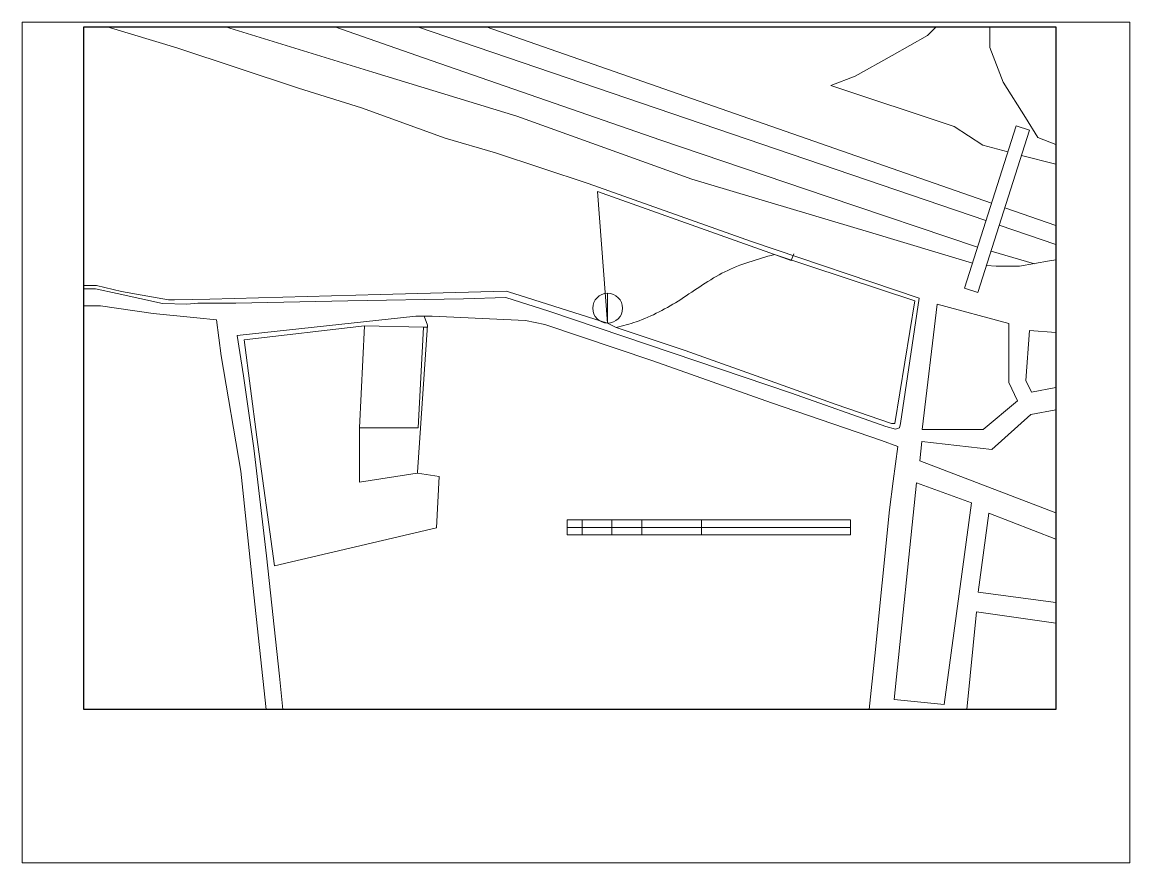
# Paper-space layout 'Presentación2' of a CAD drawing. Header units: metres. Extents: x 26 to 231, y 20 to 176.
# The model-space entities are those that its viewports show. They can reach past a viewport. Long polylines and large blocks are cut down to what shows.
import ezdxf

# ---------------------------------------------------------------- set-up
doc = ezdxf.new("R2010")
doc.units = ezdxf.units.M
doc.layers.get('0').update_dxf_attribs({"color": 200})
doc.layers.add('trazo', color=7, linetype='Continuous', lineweight=18)
picture_1 = doc.add_image_def('image1.jpg', size_in_pixel=(1255, 881))

msp = doc.modelspace()

# ---------------------------------------------------------------- linework, layer by layer
at = {"layer": 'trazo'}
for points in [[(-48.28, 98.56), (-48.28, 104.28), (-44.41, 104.28), (-37.09, 102.76), (-21.92, 99.42), (-13.72, 99.09), (-10.11, 99.45), (2.65, 99.45), (40.23, 100.28), (79.02, 100.9), (93.14, 101.34), (107.6, 96.77), (148.92, 82.84), (188.96, 69.33), (220.5, 58.1), (223.74, 57.31), (225.14, 57.68), (225.5, 59.17), (231.75, 101.13), (175.54, 120.13), (120.75, 139.59), (89.68, 149.84), (72.82, 154.79), (44.79, 164.94), (23.73, 171.55), (-17.07, 185.05), (-40.4, 192.03)], [(130.18, 91.29), (153.23, 83.65), (181.77, 73.44), (203.88, 65.53), (222.45, 59.14), (223.59, 59.14), (230.24, 100.22), (183.17, 115.78), (123.86, 136.87)], [(127.3, 92.78), (123.86, 136.87)], [(127.3, 92.78), (95.89, 102.68), (93.28, 103.47), (51.01, 102.38), (-6.03, 100.85), (-17.83, 100.54), (-19.85, 100.54), (-35.65, 103.36), (-44.06, 105.35), (-48.28, 105.35)], [(-3.84, 93.94), (-10.41, 94.59), (-25.04, 96.03), (-42.63, 98.56), (-48.28, 98.56)], [(-3.84, 93.94), (-2.19, 81.83), (4.3, 43.14), (8.38, 4.85)], [(3.16, 88.66), (63, 95.07), (68.51, 95.07), (99.8, 93.64), (106.21, 92.28), (142.4, 80.16), (182.22, 66.05), (219.09, 53.47), (224.57, 51.43), (223.02, 39.78), (221.75, 30.2), (216.8, -18.64), (214.97, -36.65)], [(65.76, 95.07), (66.87, 92.12), (63.52, 42.85), (63.52, 42.52), (70.85, 41.38), (69.89, 24.22), (15.69, 11.51), (9.71, 54.61), (5.5, 87.14), (45.79, 91.83)], [(45.79, 91.83), (44.12, 57.65), (63.81, 57.65), (65.56, 91.47), (45.79, 91.83)], [(65.56, 91.47), (66.82, 91.38)], [(127.3, 92.78), (130.18, 91.29)], [(3.16, 88.66), (5.29, 75.1), (8.66, 50.85), (12.97, 14.81), (17.34, -25.51), (18.38, -36.65)], [(44.12, 57.65), (44.12, 39.54), (63.47, 42.53)], [(113.72, 26.84), (113.72, 21.84), (118.72, 21.84), (118.72, 26.84), (128.72, 26.84), (128.72, 21.84), (138.72, 21.84), (138.72, 26.84), (158.72, 26.84), (158.72, 21.84), (208.72, 21.84), (208.72, 26.84), (113.72, 26.84)], [(113.72, 24.34), (208.72, 24.34)], [(118.72, 21.84), (158.72, 21.84)], [(8.38, 4.85), (12.9, -36.65)]]:
    msp.add_lwpolyline(points, dxfattribs=at)
at = {"layer": 'trazo', "ltscale": 7, "transparency": 33554687}
for points in [[(251.26, 118.21), (200.86, 135.22), (145.11, 154.04), (65.56, 181.71), (35.88, 192.03), (-0.79, 192.03)], [(249.58, 112.93), (215.03, 123.24), (155.47, 141.02), (96.82, 162.13), (48.6, 176.9), (-0.79, 192.03)], [(63.56, 192.03), (86.55, 192.03)], [(254.1, 127.13), (63.56, 192.03)], [(255.97, 132.99), (86.55, 192.03)], [(202.14, 172.4), (210.29, 175.53), (222.71, 182.52), (234.49, 189.14), (237.44, 192.03)], [(237.44, 192.03), (255.4, 192.03), (255.4, 185.13), (259.89, 173.55), (267.3, 161.65), (271.45, 155.01), (277.49, 152.68)], [(202.14, 172.4), (243.39, 158.73), (253, 152.37), (261.44, 150.17)], [(264.24, 158.95), (246.9, 104.53), (251.41, 103.09), (268.71, 157.47), (264.24, 158.95)], [(277.49, 152.68), (277.49, 146)], [(266.01, 148.99), (277.49, 146)], [(277.49, 119.17), (277.49, 125.49), (260.43, 131.44)], [(277.49, 77.69), (277.49, 119.17), (258.57, 125.61)], [(270.34, 112.71), (255.79, 116.87)], [(257.54, 111.82), (254.28, 112.1)], [(257.54, 111.82), (265.28, 111.82), (275.41, 113.61), (277.49, 113.98)], [(232.68, 57.1), (253.17, 57.1), (264.72, 66.79), (261.77, 72.94), (261.77, 92.66), (237.73, 99.11), (232.68, 57.1)], [(268.68, 90.29), (267.5, 73.62), (269.36, 69.66), (277.49, 71.17)], [(268.68, 90.29), (277.49, 89.67), (277.49, 71.17)], [(232.61, 53.12), (256.04, 50.5), (269.08, 62.22), (277.49, 63.74)], [(277.49, 63.74), (277.49, 29.17)], [(232.61, 53.12), (231.89, 46.61), (277.49, 29.17)], [(230.8, 39.27), (223.34, -33.29), (240.05, -35.01), (249.22, 32.58), (230.8, 39.27)], [(255.01, 29.08), (251.51, 2.61), (277.49, -0.83), (277.49, 20.41), (255.01, 29.08)], [(250.9, -3.96), (247.7, -36.65), (277.49, -36.65), (277.49, -7.77), (250.9, -3.96)]]:
    msp.add_lwpolyline(points, dxfattribs=at)
at = {"layer": 'trazo', "transparency": 33554687}
msp.add_lwpolyline([(183.17, 115.78), (188.86, 113.75), (189.66, 116.01)], dxfattribs=at)
at = {"layer": 'trazo', "ltscale": 7, "transparency": 33554483}
msp.add_lwpolyline([(127.3, 102.78), (127.3, 92.78)], dxfattribs=at)
msp.add_circle((127.3, 97.78), 5, dxfattribs=at)
at = {"layer": 'trazo', "transparency": 33554687}
msp.add_spline([(130.18, 91.29), (136.87, 93.25), (151.82, 100.76), (166.54, 109.99), (183.17, 115.78)], degree=3, dxfattribs=at)

# ---------------------------------------------------------------- pictures from other files: only their frames are drawn
at = {"transparency": 33554534}
image = msp.add_image(picture_1, insert=(-48.28, -36.65), size_in_units=(325.77, 228.69), dxfattribs=at)
image.dxf.flags = 7

psp = doc.layouts.new('Presentación2')

# ---------------------------------------------------------------- viewports
at = {"layer": 'trazo'}
psp.add_viewport(center=(128.5, 97.5), size=(205.6, 156), view_center_point=(116.69, 52.79), view_height=281.6935, dxfattribs=at)

doc.saveas('drawing.dxf')
